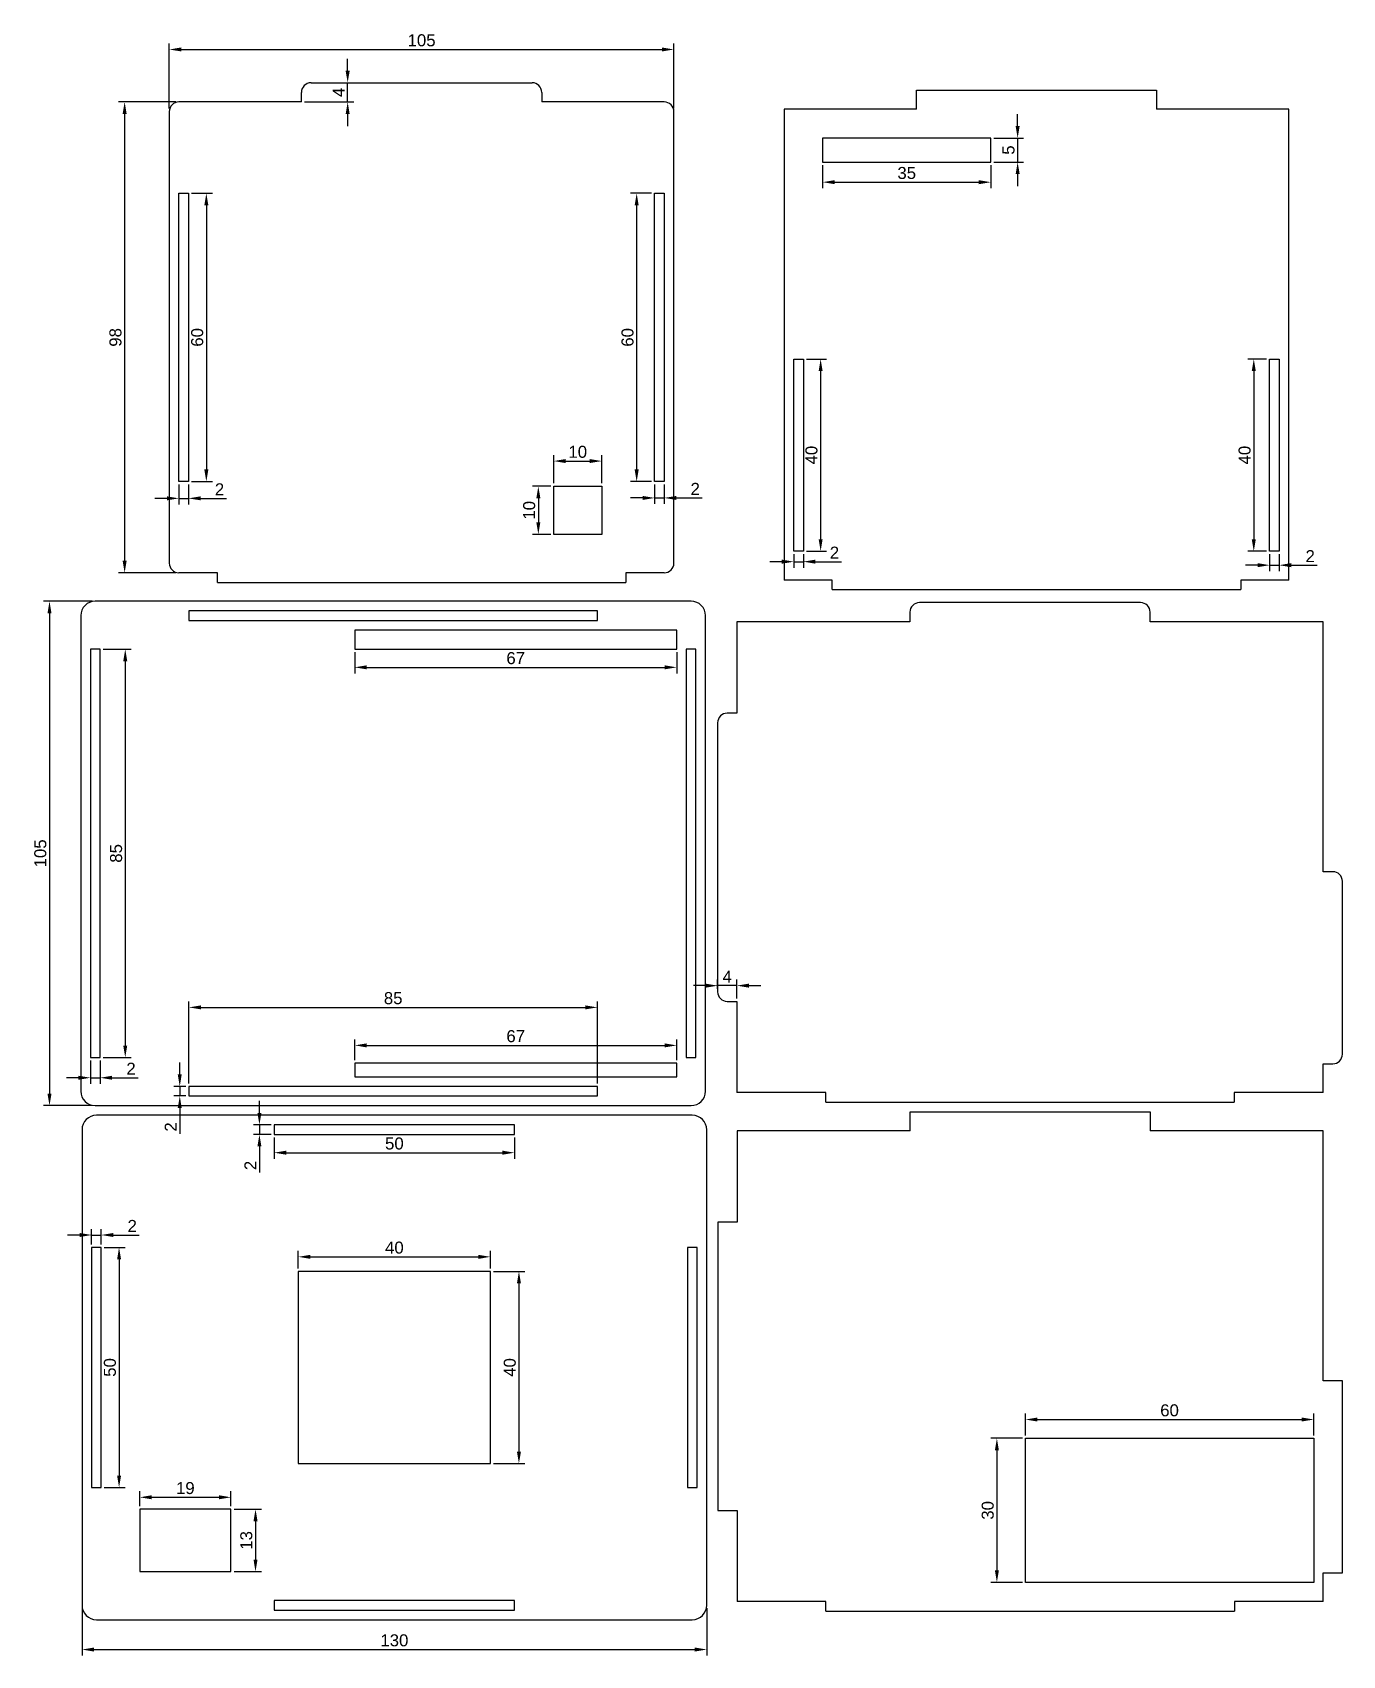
# Model space of a CAD drawing. Header units: millimetres. Extents: x -196 to 76, y 299 to 637.
import ezdxf

# ---------------------------------------------------------------- set-up
doc = ezdxf.new("R2010")
doc.units = ezdxf.units.MM
doc.styles.get("Standard").update_dxf_attribs({"font": 'arial.ttf'})
doc.dimstyles.new('ISO-25', dxfattribs={"dimtxt": 2.5, "dimasz": 2.5, "dimexe": 1.25, "dimexo": 0.625, "dimtad": 1, "dimtxsty": 'Standard', "dimcen": 2.5, "dimadec": 0, "dimazin": 0, "dimtfac": 1, "dimtmove": 0, "dimatfit": 3, "dimfxl": 0, "dimarcsym": 0})

# ---------------------------------------------------------------- blocks, each defined once
blk = doc.blocks.new('底')
at = {"color": 7, "linetype": 'Continuous', "lineweight": 25}
for p, q in [((-3, 130), (-102, 130)), ((-105, 127), (-105, 3)), ((-10, 128), (-95, 128)), ((-95, 128), (-95, 126)), ((-95, 126), (-10, 126)), ((-10, 126), (-10, 128)), ((0, 3), (0, 127)), ((-101, 107.5), (-103, 107.5)), ((-103, 107.5), (-103, 22.5)), ((-101, 22.5), (-101, 107.5)), ((-2, 107.5), (-4, 107.5)), ((-4, 107.5), (-4, 22.5)), ((-2, 22.5), (-2, 107.5)), ((-96.2, 73), (-99, 73)), ((-99, 73), (-99, 6)), ((-96.2, 6), (-96.2, 73)), ((-6, 73), (-10, 73)), ((-10, 73), (-10, 6)), ((-6, 6), (-6, 73)), ((-103, 22.5), (-101, 22.5)), ((-4, 22.5), (-2, 22.5)), ((-99, 6), (-96.2, 6)), ((-10, 4), (-95, 4)), ((-95, 4), (-95, 2)), ((-10, 6), (-6, 6)), ((-10, 2), (-10, 4)), ((-102, 0), (-3, 0)), ((-95, 2), (-10, 2))]:
    blk.add_line(p, q, dxfattribs=at)
for centre, start, end in [((-102, 127), 90, 180), ((-3, 127), 0, 90), ((-102, 3), 180, 270), ((-3, 3), 270, 0)]:
    blk.add_arc(centre, 3, start, end, dxfattribs=at)
blk = doc.blocks.new('背')
at = {"color": 7, "linetype": 'Continuous', "lineweight": 25}
for p, q in [((27.5, 100), (27.5, 102)), ((29.5, 104), (75.5, 104)), ((77.5, 102), (77.5, 100)), ((0, 98), (0, 4)), ((27.5, 100), (2, 100)), ((103, 100), (77.5, 100)), ((105, 4), (105, 98)), ((2, 21), (2, 81)), ((2, 81), (4, 81)), ((4, 81), (4, 21)), ((101, 21), (101, 81)), ((101, 81), (103, 81)), ((103, 81), (103, 21)), ((4, 21), (2, 21)), ((103, 21), (101, 21)), ((80, 10), (80, 20)), ((80, 20), (90, 20)), ((90, 20), (90, 10)), ((90, 10), (80, 10)), ((10, 2), (2, 2)), ((10, 0), (10, 2)), ((10, 0), (95, 0)), ((103, 2), (95, 2)), ((95, 2), (95, 0))]:
    blk.add_line(p, q, dxfattribs=at)
for centre, start, end in [((29.5, 102), 90, 180), ((75.5, 102), 0, 90), ((2, 98), 90, 180), ((103, 98), 0, 90), ((2, 4), 180, 270), ((103, 4), 270, 0)]:
    blk.add_arc(centre, 2, start, end, dxfattribs=at)
blk = doc.blocks.new('顶')
at = {"color": 7, "linetype": 'Continuous', "lineweight": 25}
for p, q in [((-3, 105), (-127, 105)), ((-130, 102), (-130, 3)), ((-40, 103), (-90, 103)), ((-90, 103), (-90, 101)), ((-40, 101), (-40, 103)), ((0, 3), (0, 102)), ((-90, 101), (-40, 101)), ((-126, 77.5), (-128, 77.5)), ((-128, 77.5), (-128, 27.5)), ((-126, 27.5), (-126, 77.5)), ((-2, 77.5), (-4, 77.5)), ((-4, 77.5), (-4, 27.5)), ((-2, 27.5), (-2, 77.5)), ((-45, 72.5), (-85, 72.5)), ((-85, 72.5), (-85, 32.5)), ((-45, 32.5), (-45, 72.5)), ((-85, 32.5), (-45, 32.5)), ((-128, 27.5), (-126, 27.5)), ((-4, 27.5), (-2, 27.5)), ((-99, 23), (-118, 23)), ((-118, 23), (-118, 10)), ((-99, 10), (-99, 23)), ((-118, 10), (-99, 10)), ((-40, 4), (-90, 4)), ((-90, 4), (-90, 2)), ((-40, 2), (-40, 4)), ((-127, 0), (-3, 0)), ((-90, 2), (-40, 2))]:
    blk.add_line(p, q, dxfattribs=at)
for centre, start, end in [((-127, 102), 90, 180), ((-3, 102), 0, 90), ((-127, 3), 180, 270), ((-3, 3), 270, 0)]:
    blk.add_arc(centre, 3, start, end, dxfattribs=at)
blk = doc.blocks.new('右侧')
at = {"color": 7, "linetype": 'Continuous', "lineweight": 25}
for p, q in [((-25, 50), (-25, 54)), ((-25, 54), (25, 54)), ((25, 54), (25, 50)), ((-61, 50), (-61, 31)), ((-25, 50), (-61, 50)), ((61, 50), (25, 50)), ((61, -2), (61, 50)), ((-65, 31), (-65, -29)), ((-61, 31), (-65, 31)), ((65, -2), (61, -2)), ((65, -42), (65, -2)), ((-1, -14), (59, -14)), ((-1, -44), (-1, -14)), ((59, -14), (59, -44)), ((-65, -29), (-61, -29)), ((-61, -29), (-61, -48)), ((61, -42), (65, -42)), ((61, -48), (61, -42)), ((59, -44), (-1, -44)), ((-42.5, -48), (-61, -48)), ((-42.5, -50), (-42.5, -48)), ((-42.5, -50), (42.5, -50)), ((61, -48), (42.5, -48)), ((42.5, -48), (42.5, -50))]:
    blk.add_line(p, q, dxfattribs=at)
blk = doc.blocks.new('正')
at = {"color": 7, "linetype": 'Continuous', "lineweight": 25}
for p, q in [((27.5, 100), (27.5, 104)), ((27.5, 104), (77.5, 104)), ((77.5, 104), (77.5, 100)), ((27.5, 100), (0, 100)), ((0, 100), (0, 2)), ((105, 100), (77.5, 100)), ((105, 2), (105, 100)), ((43, 94), (8, 94)), ((8, 94), (8, 89)), ((43, 89), (43, 94)), ((8, 89), (43, 89)), ((2, 8), (2, 48)), ((2, 48), (4, 48)), ((4, 48), (4, 8)), ((101, 8), (101, 48)), ((101, 48), (103, 48)), ((103, 48), (103, 8)), ((4, 8), (2, 8)), ((103, 8), (101, 8)), ((10, 2), (0, 2)), ((10, 0), (10, 2)), ((10, 0), (95, 0)), ((105, 2), (95, 2)), ((95, 2), (95, 0))]:
    blk.add_line(p, q, dxfattribs=at)
blk = doc.blocks.new('左侧')
at = {"color": 7, "linetype": 'Continuous', "lineweight": 25}
for p, q in [((-25, 52), (-25, 50)), ((23, 54), (-23, 54)), ((25, 50), (25, 52)), ((-61, 50), (-61, 31)), ((-25, 50), (-61, 50)), ((61, 50), (25, 50)), ((61, -2), (61, 50)), ((-61, 31), (-63, 31)), ((-65, 29), (-65, -27)), ((63, -2), (61, -2)), ((65, -40), (65, -4)), ((-63, -29), (-61, -29)), ((-61, -29), (-61, -48)), ((61, -42), (63, -42)), ((61, -48), (61, -42)), ((-42.5, -48), (-61, -48)), ((-42.5, -50), (-42.5, -48)), ((-42.5, -50), (42.5, -50)), ((61, -48), (42.5, -48)), ((42.5, -48), (42.5, -50))]:
    blk.add_line(p, q, dxfattribs=at)
for centre, start, end in [((-23, 52), 90, 180), ((23, 52), 0, 90), ((-63, 29), 90, 180), ((63, -4), 0, 90), ((-63, -27), 180, 270), ((63, -40), 270, 0)]:
    blk.add_arc(centre, 2, start, end, dxfattribs=at)
blk = doc.blocks.new('*D7')
at = {"color": 0, "lineweight": -2, "transparency": 16777216}
for p, q in [((-167.84, 620.83), (-167.84, 634.39)), ((-165.34, 633.14), (-65.34, 633.14)), ((-62.84, 620.83), (-62.84, 634.39))]:
    blk.add_line(p, q, dxfattribs=at)
at = {"color": 0, "transparency": 16777216}
for points in [[(-165.34, 633.56), (-165.34, 632.73), (-167.84, 633.14)], [(-65.34, 633.56), (-65.34, 632.73), (-62.84, 633.14)]]:
    blk.add_solid(points, dxfattribs=at)
at = {"layer": 'Defpoints', "color": 0, "transparency": 16777216}
for p in [(-62.84, 633.14), (-167.84, 620.21), (-62.84, 620.21)]:
    blk.add_point(p, dxfattribs=at)
at = {"color": 0, "transparency": 16777216, "insert": (-115.34, 635.04), "char_height": 2.5, "attachment_point": 5}
blk.add_mtext('105', dxfattribs=at)
blk = doc.blocks.new('*D8')
at = {"color": 0, "lineweight": -2, "transparency": 16777216}
for p, q in [((-166.46, 622.21), (-178.38, 622.21)), ((-177.13, 619.71), (-177.13, 526.71)), ((-166.46, 524.21), (-178.38, 524.21))]:
    blk.add_line(p, q, dxfattribs=at)
at = {"color": 0, "transparency": 16777216}
for points in [[(-177.55, 619.71), (-176.71, 619.71), (-177.13, 622.21)], [(-177.55, 526.71), (-176.71, 526.71), (-177.13, 524.21)]]:
    blk.add_solid(points, dxfattribs=at)
at = {"layer": 'Defpoints', "color": 0, "transparency": 16777216}
for p in [(-165.84, 622.21), (-177.13, 524.21), (-165.84, 524.21)]:
    blk.add_point(p, dxfattribs=at)
at = {"color": 0, "transparency": 16777216, "insert": (-179.03, 573.21), "char_height": 2.5, "attachment_point": 5, "rotation": 90}
blk.add_mtext('98', dxfattribs=at)
blk = doc.blocks.new('*D9')
at = {"color": 0, "lineweight": -2, "transparency": 16777216}
for p, q in [((-183.88, 518.29), (-194.02, 518.29)), ((-192.77, 515.79), (-192.77, 415.79)), ((-183.88, 413.29), (-194.02, 413.29))]:
    blk.add_line(p, q, dxfattribs=at)
at = {"color": 0, "transparency": 16777216}
for points in [[(-193.18, 515.79), (-192.35, 515.79), (-192.77, 518.29)], [(-193.18, 415.79), (-192.35, 415.79), (-192.77, 413.29)]]:
    blk.add_solid(points, dxfattribs=at)
at = {"layer": 'Defpoints', "color": 0, "transparency": 16777216}
for p in [(-183.25, 518.29), (-192.77, 413.29), (-183.25, 413.29)]:
    blk.add_point(p, dxfattribs=at)
at = {"color": 0, "transparency": 16777216, "insert": (-194.67, 465.79), "char_height": 2.5, "attachment_point": 5, "rotation": 90}
blk.add_mtext('105', dxfattribs=at)
blk = doc.blocks.new('*D10')
at = {"color": 0, "lineweight": -2, "transparency": 16777216}
for p, q in [((-186, 308.65), (-186, 298.81)), ((-56, 308.65), (-56, 298.81)), ((-183.5, 300.06), (-58.5, 300.06))]:
    blk.add_line(p, q, dxfattribs=at)
at = {"color": 0, "transparency": 16777216}
for points in [[(-183.5, 300.48), (-183.5, 299.64), (-186, 300.06)], [(-58.5, 300.48), (-58.5, 299.64), (-56, 300.06)]]:
    blk.add_solid(points, dxfattribs=at)
at = {"layer": 'Defpoints', "color": 0, "transparency": 16777216}
for p in [(-186, 309.28), (-56, 309.28), (-56, 300.06)]:
    blk.add_point(p, dxfattribs=at)
at = {"color": 0, "transparency": 16777216, "insert": (-121, 301.96), "char_height": 2.5, "attachment_point": 5}
blk.add_mtext('130', dxfattribs=at)
blk = doc.blocks.new('*D11')
at = {"color": 0, "lineweight": -2, "transparency": 16777216}
for p, q in [((-87.84, 542.83), (-87.84, 548.71)), ((-85.34, 547.46), (-80.34, 547.46)), ((-77.84, 542.83), (-77.84, 548.71))]:
    blk.add_line(p, q, dxfattribs=at)
at = {"color": 0, "transparency": 16777216}
for points in [[(-85.34, 547.88), (-85.34, 547.05), (-87.84, 547.46)], [(-80.34, 547.88), (-80.34, 547.05), (-77.84, 547.46)]]:
    blk.add_solid(points, dxfattribs=at)
at = {"layer": 'Defpoints', "color": 0, "transparency": 16777216}
for p in [(-77.84, 547.46), (-87.84, 542.21), (-77.84, 542.21)]:
    blk.add_point(p, dxfattribs=at)
at = {"color": 0, "transparency": 16777216, "insert": (-82.84, 549.37), "char_height": 2.5, "attachment_point": 5}
blk.add_mtext('10', dxfattribs=at)
blk = doc.blocks.new('*D12')
at = {"color": 0, "lineweight": -2, "transparency": 16777216}
for p, q in [((-88.46, 542.21), (-92.29, 542.21)), ((-91.04, 539.71), (-91.04, 534.71)), ((-88.46, 532.21), (-92.29, 532.21))]:
    blk.add_line(p, q, dxfattribs=at)
at = {"color": 0, "transparency": 16777216}
for points in [[(-91.46, 539.71), (-90.62, 539.71), (-91.04, 542.21)], [(-91.46, 534.71), (-90.62, 534.71), (-91.04, 532.21)]]:
    blk.add_solid(points, dxfattribs=at)
at = {"layer": 'Defpoints', "color": 0, "transparency": 16777216}
for p in [(-87.84, 542.21), (-91.04, 532.21), (-87.84, 532.21)]:
    blk.add_point(p, dxfattribs=at)
at = {"color": 0, "transparency": 16777216, "insert": (-92.94, 537.21), "char_height": 2.5, "attachment_point": 5, "rotation": 90}
blk.add_mtext('10', dxfattribs=at)
blk = doc.blocks.new('*D13')
at = {"color": 0, "lineweight": -2, "transparency": 16777216}
for p, q in [((-163.21, 603.21), (-158.88, 603.21)), ((-160.13, 600.71), (-160.13, 545.71)), ((-163.21, 543.21), (-158.88, 543.21))]:
    blk.add_line(p, q, dxfattribs=at)
at = {"color": 0, "transparency": 16777216}
for points in [[(-160.55, 600.71), (-159.71, 600.71), (-160.13, 603.21)], [(-160.55, 545.71), (-159.71, 545.71), (-160.13, 543.21)]]:
    blk.add_solid(points, dxfattribs=at)
at = {"layer": 'Defpoints', "color": 0, "transparency": 16777216}
for p in [(-163.84, 603.21), (-163.84, 543.21), (-160.13, 543.21)]:
    blk.add_point(p, dxfattribs=at)
at = {"color": 0, "transparency": 16777216, "insert": (-162.03, 573.21), "char_height": 2.5, "attachment_point": 5, "rotation": 90}
blk.add_mtext('60', dxfattribs=at)
blk = doc.blocks.new('*D14')
at = {"color": 0, "lineweight": -2, "transparency": 16777216}
for p, q in [((-165.84, 542.58), (-165.84, 538.45)), ((-163.84, 542.58), (-163.84, 538.45)), ((-168.34, 539.7), (-170.84, 539.7)), ((-165.84, 539.7), (-163.84, 539.7)), ((-161.34, 539.7), (-155.93, 539.7))]:
    blk.add_line(p, q, dxfattribs=at)
at = {"color": 0, "transparency": 16777216}
for points in [[(-168.34, 540.12), (-168.34, 539.29), (-165.84, 539.7)], [(-161.34, 540.12), (-161.34, 539.29), (-163.84, 539.7)]]:
    blk.add_solid(points, dxfattribs=at)
at = {"layer": 'Defpoints', "color": 0, "transparency": 16777216}
for p in [(-165.84, 543.21), (-163.84, 543.21), (-163.84, 539.7)]:
    blk.add_point(p, dxfattribs=at)
at = {"color": 0, "transparency": 16777216, "insert": (-157.39, 541.58), "char_height": 2.5, "attachment_point": 5}
blk.add_mtext('2', dxfattribs=at)
blk = doc.blocks.new('*D15')
at = {"color": 0, "lineweight": -2, "transparency": 16777216}
for p, q in [((-67.46, 603.21), (-71.83, 603.21)), ((-70.58, 600.71), (-70.58, 545.71)), ((-67.46, 543.21), (-71.83, 543.21))]:
    blk.add_line(p, q, dxfattribs=at)
at = {"color": 0, "transparency": 16777216}
for points in [[(-71, 600.71), (-70.16, 600.71), (-70.58, 603.21)], [(-71, 545.71), (-70.16, 545.71), (-70.58, 543.21)]]:
    blk.add_solid(points, dxfattribs=at)
at = {"layer": 'Defpoints', "color": 0, "transparency": 16777216}
for p in [(-66.84, 603.21), (-70.58, 543.21), (-66.84, 543.21)]:
    blk.add_point(p, dxfattribs=at)
at = {"color": 0, "transparency": 16777216, "insert": (-72.48, 573.21), "char_height": 2.5, "attachment_point": 5, "rotation": 90}
blk.add_mtext('60', dxfattribs=at)
blk = doc.blocks.new('*D17')
at = {"color": 0, "lineweight": -2, "transparency": 16777216}
for p, q in [((-66.84, 542.58), (-66.84, 538.54)), ((-64.84, 542.58), (-64.84, 538.54)), ((-69.34, 539.79), (-71.84, 539.79)), ((-66.84, 539.79), (-64.84, 539.79)), ((-62.34, 539.79), (-56.93, 539.79))]:
    blk.add_line(p, q, dxfattribs=at)
at = {"color": 0, "transparency": 16777216}
for points in [[(-69.34, 540.2), (-69.34, 539.37), (-66.84, 539.79)], [(-62.34, 540.2), (-62.34, 539.37), (-64.84, 539.79)]]:
    blk.add_solid(points, dxfattribs=at)
at = {"layer": 'Defpoints', "color": 0, "transparency": 16777216}
for p in [(-66.84, 543.21), (-64.84, 543.21), (-64.84, 539.79)]:
    blk.add_point(p, dxfattribs=at)
at = {"color": 0, "transparency": 16777216, "insert": (-58.39, 541.67), "char_height": 2.5, "attachment_point": 5}
blk.add_mtext('2', dxfattribs=at)
blk = doc.blocks.new('*D19')
at = {"color": 0, "lineweight": -2, "transparency": 16777216}
for p, q in [((-37.88, 528.07), (-37.88, 525.27)), ((-35.88, 528.07), (-35.88, 525.27)), ((-40.38, 526.52), (-42.88, 526.52)), ((-37.88, 526.52), (-35.88, 526.52)), ((-33.38, 526.52), (-27.97, 526.52))]:
    blk.add_line(p, q, dxfattribs=at)
at = {"color": 0, "transparency": 16777216}
for points in [[(-40.38, 526.94), (-40.38, 526.1), (-37.88, 526.52)], [(-33.38, 526.94), (-33.38, 526.1), (-35.88, 526.52)]]:
    blk.add_solid(points, dxfattribs=at)
at = {"layer": 'Defpoints', "color": 0, "transparency": 16777216}
for p in [(-37.88, 528.7), (-35.88, 528.7), (-35.88, 526.52)]:
    blk.add_point(p, dxfattribs=at)
at = {"color": 0, "transparency": 16777216, "insert": (-29.42, 528.4), "char_height": 2.5, "attachment_point": 5}
blk.add_mtext('2', dxfattribs=at)
blk = doc.blocks.new('*D20')
at = {"color": 0, "lineweight": -2, "transparency": 16777216}
for p, q in [((60.5, 568.7), (56.59, 568.7)), ((57.84, 566.2), (57.84, 531.2)), ((60.5, 528.7), (56.59, 528.7))]:
    blk.add_line(p, q, dxfattribs=at)
at = {"color": 0, "transparency": 16777216}
for points in [[(57.42, 566.2), (58.26, 566.2), (57.84, 568.7)], [(57.42, 531.2), (58.26, 531.2), (57.84, 528.7)]]:
    blk.add_solid(points, dxfattribs=at)
at = {"layer": 'Defpoints', "color": 0, "transparency": 16777216}
for p in [(61.12, 568.7), (57.84, 528.7), (61.12, 528.7)]:
    blk.add_point(p, dxfattribs=at)
at = {"color": 0, "transparency": 16777216, "insert": (55.94, 548.7), "char_height": 2.5, "attachment_point": 5, "rotation": 90}
blk.add_mtext('40', dxfattribs=at)
blk = doc.blocks.new('*D21')
at = {"color": 0, "lineweight": -2, "transparency": 16777216}
for p, q in [((-35.25, 568.7), (-31.05, 568.7)), ((-32.3, 566.2), (-32.3, 531.2)), ((-35.25, 528.7), (-31.05, 528.7))]:
    blk.add_line(p, q, dxfattribs=at)
at = {"color": 0, "transparency": 16777216}
for points in [[(-32.71, 566.2), (-31.88, 566.2), (-32.3, 568.7)], [(-32.71, 531.2), (-31.88, 531.2), (-32.3, 528.7)]]:
    blk.add_solid(points, dxfattribs=at)
at = {"layer": 'Defpoints', "color": 0, "transparency": 16777216}
for p in [(-35.88, 568.7), (-35.88, 528.7), (-32.3, 528.7)]:
    blk.add_point(p, dxfattribs=at)
at = {"color": 0, "transparency": 16777216, "insert": (-34.2, 548.7), "char_height": 2.5, "attachment_point": 5, "rotation": 90}
blk.add_mtext('40', dxfattribs=at)
blk = doc.blocks.new('*D22')
at = {"color": 0, "lineweight": -2, "transparency": 16777216}
for p, q in [((61.12, 528.07), (61.12, 524.54)), ((63.12, 528.07), (63.12, 524.54)), ((58.62, 525.79), (56.12, 525.79)), ((61.12, 525.79), (63.12, 525.79)), ((65.62, 525.79), (71.03, 525.79))]:
    blk.add_line(p, q, dxfattribs=at)
at = {"color": 0, "transparency": 16777216}
for points in [[(58.62, 526.21), (58.62, 525.37), (61.12, 525.79)], [(65.62, 526.21), (65.62, 525.37), (63.12, 525.79)]]:
    blk.add_solid(points, dxfattribs=at)
at = {"layer": 'Defpoints', "color": 0, "transparency": 16777216}
for p in [(61.12, 528.7), (63.12, 528.7), (63.12, 525.79)]:
    blk.add_point(p, dxfattribs=at)
at = {"color": 0, "transparency": 16777216, "insert": (69.58, 527.67), "char_height": 2.5, "attachment_point": 5}
blk.add_mtext('2', dxfattribs=at)
blk = doc.blocks.new('*D23')
at = {"color": 0, "lineweight": -2, "transparency": 16777216}
for p, q in [((-129.25, 507.67), (-129.25, 503.27)), ((-62.25, 507.67), (-62.25, 503.27)), ((-126.75, 504.52), (-64.75, 504.52))]:
    blk.add_line(p, q, dxfattribs=at)
at = {"color": 0, "transparency": 16777216}
for points in [[(-126.75, 504.94), (-126.75, 504.11), (-129.25, 504.52)], [(-64.75, 504.94), (-64.75, 504.11), (-62.25, 504.52)]]:
    blk.add_solid(points, dxfattribs=at)
at = {"layer": 'Defpoints', "color": 0, "transparency": 16777216}
for p in [(-129.25, 508.29), (-62.25, 508.29), (-62.25, 504.52)]:
    blk.add_point(p, dxfattribs=at)
at = {"color": 0, "transparency": 16777216, "insert": (-95.75, 506.43), "char_height": 2.5, "attachment_point": 5}
blk.add_mtext('67', dxfattribs=at)
blk = doc.blocks.new('*D24')
at = {"color": 0, "lineweight": -2, "transparency": 16777216}
for p, q in [((-129.25, 422.72), (-129.25, 427.08)), ((-126.75, 425.83), (-64.75, 425.83)), ((-62.25, 422.72), (-62.25, 427.08))]:
    blk.add_line(p, q, dxfattribs=at)
at = {"color": 0, "transparency": 16777216}
for points in [[(-126.75, 426.24), (-126.75, 425.41), (-129.25, 425.83)], [(-64.75, 426.24), (-64.75, 425.41), (-62.25, 425.83)]]:
    blk.add_solid(points, dxfattribs=at)
at = {"layer": 'Defpoints', "color": 0, "transparency": 16777216}
for p in [(-62.25, 425.83), (-129.25, 422.09), (-62.25, 422.09)]:
    blk.add_point(p, dxfattribs=at)
at = {"color": 0, "transparency": 16777216, "insert": (-95.75, 427.73), "char_height": 2.5, "attachment_point": 5}
blk.add_mtext('67', dxfattribs=at)
blk = doc.blocks.new('*D25')
at = {"color": 0, "lineweight": -2, "transparency": 16777216}
for p, q in [((-181.63, 508.29), (-175.75, 508.29)), ((-177, 505.79), (-177, 425.79)), ((-181.63, 423.29), (-175.75, 423.29))]:
    blk.add_line(p, q, dxfattribs=at)
at = {"color": 0, "transparency": 16777216}
for points in [[(-177.42, 505.79), (-176.59, 505.79), (-177, 508.29)], [(-177.42, 425.79), (-176.59, 425.79), (-177, 423.29)]]:
    blk.add_solid(points, dxfattribs=at)
at = {"layer": 'Defpoints', "color": 0, "transparency": 16777216}
for p in [(-182.25, 508.29), (-182.25, 423.29), (-177, 423.29)]:
    blk.add_point(p, dxfattribs=at)
at = {"color": 0, "transparency": 16777216, "insert": (-178.9, 465.79), "char_height": 2.5, "attachment_point": 5, "rotation": 90}
blk.add_mtext('85', dxfattribs=at)
blk = doc.blocks.new('*D26')
at = {"color": 0, "lineweight": -2, "transparency": 16777216}
for p, q in [((-163.75, 417.92), (-163.75, 434.99)), ((-161.25, 433.74), (-81.25, 433.74)), ((-78.75, 417.92), (-78.75, 434.99))]:
    blk.add_line(p, q, dxfattribs=at)
at = {"color": 0, "transparency": 16777216}
for points in [[(-161.25, 434.15), (-161.25, 433.32), (-163.75, 433.74)], [(-81.25, 434.15), (-81.25, 433.32), (-78.75, 433.74)]]:
    blk.add_solid(points, dxfattribs=at)
at = {"layer": 'Defpoints', "color": 0, "transparency": 16777216}
for p in [(-78.75, 433.74), (-163.75, 417.29), (-78.75, 417.29)]:
    blk.add_point(p, dxfattribs=at)
at = {"color": 0, "transparency": 16777216, "insert": (-121.25, 435.64), "char_height": 2.5, "attachment_point": 5}
blk.add_mtext('85', dxfattribs=at)
blk = doc.blocks.new('*D27')
at = {"color": 0, "lineweight": -2, "transparency": 16777216}
for p, q in [((-165.66, 419.79), (-165.66, 422.29)), ((-164.38, 417.29), (-166.91, 417.29)), ((-165.66, 417.29), (-165.66, 415.29)), ((-164.38, 415.29), (-166.91, 415.29)), ((-165.66, 412.79), (-165.66, 407.38))]:
    blk.add_line(p, q, dxfattribs=at)
at = {"color": 0, "transparency": 16777216}
for points in [[(-166.08, 419.79), (-165.25, 419.79), (-165.66, 417.29)], [(-166.08, 412.79), (-165.25, 412.79), (-165.66, 415.29)]]:
    blk.add_solid(points, dxfattribs=at)
at = {"layer": 'Defpoints', "color": 0, "transparency": 16777216}
for p in [(-163.75, 417.29), (-165.66, 415.29), (-163.75, 415.29)]:
    blk.add_point(p, dxfattribs=at)
at = {"color": 0, "transparency": 16777216, "insert": (-167.54, 408.84), "char_height": 2.5, "attachment_point": 5, "rotation": 90}
blk.add_mtext('2', dxfattribs=at)
blk = doc.blocks.new('*D28')
at = {"color": 0, "lineweight": -2, "transparency": 16777216}
for p, q in [((-130.72, 628.71), (-130.72, 631.21)), ((-137.71, 626.21), (-129.47, 626.21)), ((-130.72, 622.21), (-130.72, 626.21)), ((-139.71, 622.21), (-129.47, 622.21)), ((-130.72, 619.71), (-130.72, 617.21))]:
    blk.add_line(p, q, dxfattribs=at)
at = {"color": 0, "transparency": 16777216}
for points in [[(-131.14, 628.71), (-130.3, 628.71), (-130.72, 626.21)], [(-131.14, 619.71), (-130.3, 619.71), (-130.72, 622.21)]]:
    blk.add_solid(points, dxfattribs=at)
at = {"layer": 'Defpoints', "color": 0, "transparency": 16777216}
for p in [(-138.34, 626.21), (-130.72, 626.21), (-140.34, 622.21)]:
    blk.add_point(p, dxfattribs=at)
at = {"color": 0, "transparency": 16777216, "insert": (-132.59, 624.21), "char_height": 2.5, "attachment_point": 5, "rotation": 90}
blk.add_mtext('4', dxfattribs=at)
blk = doc.blocks.new('*D29')
at = {"color": 0, "lineweight": -2, "transparency": 16777216}
for p, q in [((-141, 379.4), (-141, 383.06)), ((-138.5, 381.81), (-103.5, 381.81)), ((-101, 379.4), (-101, 383.06))]:
    blk.add_line(p, q, dxfattribs=at)
at = {"color": 0, "transparency": 16777216}
for points in [[(-138.5, 382.22), (-138.5, 381.39), (-141, 381.81)], [(-103.5, 382.22), (-103.5, 381.39), (-101, 381.81)]]:
    blk.add_solid(points, dxfattribs=at)
at = {"layer": 'Defpoints', "color": 0, "transparency": 16777216}
for p in [(-101, 381.81), (-141, 378.78), (-101, 378.78)]:
    blk.add_point(p, dxfattribs=at)
at = {"color": 0, "transparency": 16777216, "insert": (-121, 383.71), "char_height": 2.5, "attachment_point": 5}
blk.add_mtext('40', dxfattribs=at)
blk = doc.blocks.new('*D30')
at = {"color": 0, "lineweight": -2, "transparency": 16777216}
for p, q in [((-100.37, 378.78), (-93.83, 378.78)), ((-95.08, 376.28), (-95.08, 341.28)), ((-100.37, 338.78), (-93.83, 338.78))]:
    blk.add_line(p, q, dxfattribs=at)
at = {"color": 0, "transparency": 16777216}
for points in [[(-95.5, 376.28), (-94.66, 376.28), (-95.08, 378.78)], [(-95.5, 341.28), (-94.66, 341.28), (-95.08, 338.78)]]:
    blk.add_solid(points, dxfattribs=at)
at = {"layer": 'Defpoints', "color": 0, "transparency": 16777216}
for p in [(-101, 378.78), (-101, 338.78), (-95.08, 338.78)]:
    blk.add_point(p, dxfattribs=at)
at = {"color": 0, "transparency": 16777216, "insert": (-96.98, 358.78), "char_height": 2.5, "attachment_point": 5, "rotation": 90}
blk.add_mtext('40', dxfattribs=at)
blk = doc.blocks.new('*D31')
at = {"color": 0, "lineweight": -2, "transparency": 16777216}
for p, q in [((-146, 406.65), (-146, 402.24)), ((-96, 406.65), (-96, 402.24)), ((-143.5, 403.49), (-98.5, 403.49))]:
    blk.add_line(p, q, dxfattribs=at)
at = {"color": 0, "transparency": 16777216}
for points in [[(-143.5, 403.91), (-143.5, 403.07), (-146, 403.49)], [(-98.5, 403.91), (-98.5, 403.07), (-96, 403.49)]]:
    blk.add_solid(points, dxfattribs=at)
at = {"layer": 'Defpoints', "color": 0, "transparency": 16777216}
for p in [(-146, 407.28), (-96, 407.28), (-96, 403.49)]:
    blk.add_point(p, dxfattribs=at)
at = {"color": 0, "transparency": 16777216, "insert": (-121, 405.39), "char_height": 2.5, "attachment_point": 5}
blk.add_mtext('50', dxfattribs=at)
blk = doc.blocks.new('*D32')
at = {"color": 0, "lineweight": -2, "transparency": 16777216}
for p, q in [((-181.37, 383.78), (-177.04, 383.78)), ((-178.29, 381.28), (-178.29, 336.28)), ((-181.37, 333.78), (-177.04, 333.78))]:
    blk.add_line(p, q, dxfattribs=at)
at = {"color": 0, "transparency": 16777216}
for points in [[(-178.7, 381.28), (-177.87, 381.28), (-178.29, 383.78)], [(-178.7, 336.28), (-177.87, 336.28), (-178.29, 333.78)]]:
    blk.add_solid(points, dxfattribs=at)
at = {"layer": 'Defpoints', "color": 0, "transparency": 16777216}
for p in [(-182, 383.78), (-182, 333.78), (-178.29, 333.78)]:
    blk.add_point(p, dxfattribs=at)
at = {"color": 0, "transparency": 16777216, "insert": (-180.19, 358.78), "char_height": 2.5, "attachment_point": 5, "rotation": 90}
blk.add_mtext('50', dxfattribs=at)
blk = doc.blocks.new('*D33')
at = {"color": 0, "lineweight": -2, "transparency": 16777216}
for p, q in [((-174, 329.9), (-174, 333)), ((-171.5, 331.75), (-157.5, 331.75)), ((-155, 329.9), (-155, 333))]:
    blk.add_line(p, q, dxfattribs=at)
at = {"color": 0, "transparency": 16777216}
for points in [[(-171.5, 332.17), (-171.5, 331.34), (-174, 331.75)], [(-157.5, 332.17), (-157.5, 331.34), (-155, 331.75)]]:
    blk.add_solid(points, dxfattribs=at)
at = {"layer": 'Defpoints', "color": 0, "transparency": 16777216}
for p in [(-155, 331.75), (-174, 329.28), (-155, 329.28)]:
    blk.add_point(p, dxfattribs=at)
at = {"color": 0, "transparency": 16777216, "insert": (-164.5, 333.66), "char_height": 2.5, "attachment_point": 5}
blk.add_mtext('19', dxfattribs=at)
blk = doc.blocks.new('*D34')
at = {"color": 0, "lineweight": -2, "transparency": 16777216}
for p, q in [((-154.37, 329.28), (-148.65, 329.28)), ((-149.9, 326.78), (-149.9, 318.78)), ((-154.37, 316.28), (-148.65, 316.28))]:
    blk.add_line(p, q, dxfattribs=at)
at = {"color": 0, "transparency": 16777216}
for points in [[(-150.31, 326.78), (-149.48, 326.78), (-149.9, 329.28)], [(-150.31, 318.78), (-149.48, 318.78), (-149.9, 316.28)]]:
    blk.add_solid(points, dxfattribs=at)
at = {"layer": 'Defpoints', "color": 0, "transparency": 16777216}
for p in [(-155, 329.28), (-155, 316.28), (-149.9, 316.28)]:
    blk.add_point(p, dxfattribs=at)
at = {"color": 0, "transparency": 16777216, "insert": (-151.8, 322.78), "char_height": 2.5, "attachment_point": 5, "rotation": 90}
blk.add_mtext('13', dxfattribs=at)
blk = doc.blocks.new('*D35')
at = {"color": 0, "lineweight": -2, "transparency": 16777216}
for p, q in [((-186.5, 386.35), (-189, 386.35)), ((-184, 384.4), (-184, 387.6)), ((-184, 386.35), (-182, 386.35)), ((-182, 384.4), (-182, 387.6)), ((-179.5, 386.35), (-174.09, 386.35))]:
    blk.add_line(p, q, dxfattribs=at)
at = {"color": 0, "transparency": 16777216}
for points in [[(-186.5, 386.77), (-186.5, 385.94), (-184, 386.35)], [(-179.5, 386.77), (-179.5, 385.94), (-182, 386.35)]]:
    blk.add_solid(points, dxfattribs=at)
at = {"layer": 'Defpoints', "color": 0, "transparency": 16777216}
for p in [(-182, 386.35), (-184, 383.78), (-182, 383.78)]:
    blk.add_point(p, dxfattribs=at)
at = {"color": 0, "transparency": 16777216, "insert": (-175.55, 388.24), "char_height": 2.5, "attachment_point": 5}
blk.add_mtext('2', dxfattribs=at)
blk = doc.blocks.new('*D36')
at = {"color": 0, "lineweight": -2, "transparency": 16777216}
for p, q in [((-149.08, 411.78), (-149.08, 414.28)), ((-146.62, 409.28), (-150.33, 409.28)), ((-149.08, 409.28), (-149.08, 407.28)), ((-146.62, 407.28), (-150.33, 407.28)), ((-149.08, 404.78), (-149.08, 399.37))]:
    blk.add_line(p, q, dxfattribs=at)
at = {"color": 0, "transparency": 16777216}
for points in [[(-149.5, 411.78), (-148.67, 411.78), (-149.08, 409.28)], [(-149.5, 404.78), (-148.67, 404.78), (-149.08, 407.28)]]:
    blk.add_solid(points, dxfattribs=at)
at = {"layer": 'Defpoints', "color": 0, "transparency": 16777216}
for p in [(-146, 409.28), (-149.08, 407.28), (-146, 407.28)]:
    blk.add_point(p, dxfattribs=at)
at = {"color": 0, "transparency": 16777216, "insert": (-150.96, 400.82), "char_height": 2.5, "attachment_point": 5, "rotation": 90}
blk.add_mtext('2', dxfattribs=at)
blk = doc.blocks.new('*D37')
at = {"color": 0, "lineweight": -2, "transparency": 16777216}
for p, q in [((-184.25, 422.67), (-184.25, 417.84)), ((-182.25, 422.67), (-182.25, 417.84)), ((-186.75, 419.09), (-189.25, 419.09)), ((-184.25, 419.09), (-182.25, 419.09)), ((-179.75, 419.09), (-174.35, 419.09))]:
    blk.add_line(p, q, dxfattribs=at)
at = {"color": 0, "transparency": 16777216}
for points in [[(-186.75, 419.5), (-186.75, 418.67), (-184.25, 419.09)], [(-179.75, 419.5), (-179.75, 418.67), (-182.25, 419.09)]]:
    blk.add_solid(points, dxfattribs=at)
at = {"layer": 'Defpoints', "color": 0, "transparency": 16777216}
for p in [(-184.25, 423.29), (-182.25, 423.29), (-182.25, 419.09)]:
    blk.add_point(p, dxfattribs=at)
at = {"color": 0, "transparency": 16777216, "insert": (-175.8, 420.97), "char_height": 2.5, "attachment_point": 5}
blk.add_mtext('2', dxfattribs=at)
blk = doc.blocks.new('*D38')
at = {"color": 0, "lineweight": -2, "transparency": 16777216}
for p, q in [((-31.88, 609.07), (-31.88, 604.27)), ((3.12, 609.07), (3.12, 604.27)), ((-29.38, 605.52), (0.62, 605.52))]:
    blk.add_line(p, q, dxfattribs=at)
at = {"color": 0, "transparency": 16777216}
for points in [[(-29.38, 605.93), (-29.38, 605.1), (-31.88, 605.52)], [(0.62, 605.93), (0.62, 605.1), (3.12, 605.52)]]:
    blk.add_solid(points, dxfattribs=at)
at = {"layer": 'Defpoints', "color": 0, "transparency": 16777216}
for p in [(-31.88, 609.7), (3.12, 609.7), (3.12, 605.52)]:
    blk.add_point(p, dxfattribs=at)
at = {"color": 0, "transparency": 16777216, "insert": (-14.38, 607.42), "char_height": 2.5, "attachment_point": 5}
blk.add_mtext('35', dxfattribs=at)
blk = doc.blocks.new('*D39')
at = {"color": 0, "lineweight": -2, "transparency": 16777216}
for p, q in [((8.7, 617.2), (8.7, 619.7)), ((3.75, 614.7), (9.95, 614.7)), ((8.7, 614.7), (8.7, 609.7)), ((3.75, 609.7), (9.95, 609.7)), ((8.7, 607.2), (8.7, 604.7))]:
    blk.add_line(p, q, dxfattribs=at)
at = {"color": 0, "transparency": 16777216}
for points in [[(8.28, 617.2), (9.12, 617.2), (8.7, 614.7)], [(8.28, 607.2), (9.12, 607.2), (8.7, 609.7)]]:
    blk.add_solid(points, dxfattribs=at)
at = {"layer": 'Defpoints', "color": 0, "transparency": 16777216}
for p in [(3.12, 614.7), (3.12, 609.7), (8.7, 609.7)]:
    blk.add_point(p, dxfattribs=at)
at = {"color": 0, "transparency": 16777216, "insert": (6.81, 612.2), "char_height": 2.5, "attachment_point": 5, "rotation": 90}
blk.add_mtext('5', dxfattribs=at)
blk = doc.blocks.new('*D40')
at = {"color": 0, "lineweight": -2, "transparency": 16777216}
for p, q in [((-53.73, 437.61), (-53.73, 439.51)), ((-49.73, 435.61), (-49.73, 439.51)), ((-56.23, 438.26), (-58.73, 438.26)), ((-49.73, 438.26), (-53.73, 438.26)), ((-47.23, 438.26), (-44.73, 438.26))]:
    blk.add_line(p, q, dxfattribs=at)
at = {"color": 0, "transparency": 16777216}
for points in [[(-56.23, 438.68), (-56.23, 437.84), (-53.73, 438.26)], [(-47.23, 438.68), (-47.23, 437.84), (-49.73, 438.26)]]:
    blk.add_solid(points, dxfattribs=at)
at = {"layer": 'Defpoints', "color": 0, "transparency": 16777216}
for p in [(-53.73, 438.26), (-53.73, 436.99), (-49.73, 434.99)]:
    blk.add_point(p, dxfattribs=at)
at = {"color": 0, "transparency": 16777216, "insert": (-51.73, 440.13), "char_height": 2.5, "attachment_point": 5}
blk.add_mtext('4', dxfattribs=at)
blk = doc.blocks.new('*D41')
at = {"color": 0, "lineweight": -2, "transparency": 16777216}
for p, q in [((10.31, 344.65), (10.31, 349.19)), ((70.31, 344.65), (70.31, 349.19)), ((12.81, 347.94), (67.81, 347.94))]:
    blk.add_line(p, q, dxfattribs=at)
at = {"color": 0, "transparency": 16777216}
for points in [[(12.81, 348.36), (12.81, 347.53), (10.31, 347.94)], [(67.81, 348.36), (67.81, 347.53), (70.31, 347.94)]]:
    blk.add_solid(points, dxfattribs=at)
at = {"layer": 'Defpoints', "color": 0, "transparency": 16777216}
for p in [(70.31, 347.94), (10.31, 344.03), (70.31, 344.03)]:
    blk.add_point(p, dxfattribs=at)
at = {"color": 0, "transparency": 16777216, "insert": (40.31, 349.84), "char_height": 2.5, "attachment_point": 5}
blk.add_mtext('60', dxfattribs=at)
blk = doc.blocks.new('*D42')
at = {"color": 0, "lineweight": -2, "transparency": 16777216}
for p, q in [((9.68, 344.03), (3.13, 344.03)), ((4.38, 341.53), (4.38, 316.53)), ((9.68, 314.03), (3.13, 314.03))]:
    blk.add_line(p, q, dxfattribs=at)
at = {"color": 0, "transparency": 16777216}
for points in [[(3.97, 341.53), (4.8, 341.53), (4.38, 344.03)], [(3.97, 316.53), (4.8, 316.53), (4.38, 314.03)]]:
    blk.add_solid(points, dxfattribs=at)
at = {"layer": 'Defpoints', "color": 0, "transparency": 16777216}
for p in [(10.31, 344.03), (4.38, 314.03), (10.31, 314.03)]:
    blk.add_point(p, dxfattribs=at)
at = {"color": 0, "transparency": 16777216, "insert": (2.48, 329.03), "char_height": 2.5, "attachment_point": 5, "rotation": 90}
blk.add_mtext('30', dxfattribs=at)

msp = doc.modelspace()

# ---------------------------------------------------------------- block references
for name, p in [('背', (-167.839, 522.209)), ('正', (-39.876, 520.695)), ('左侧', (11.274, 463.987)), ('顶', (-55.998, 306.277)), ('右侧', (11.307, 358.027))]:
    msp.add_blockref(name, p)
at = {"rotation": 90}
msp.add_blockref('底', (-56.254, 518.29), dxfattribs=at)

# ---------------------------------------------------------------- dimensions: what is measured, and where the dimension line sits
for base, p1, p2, picture, middle in [((-62.839, 633.142), (-167.839, 620.209), (-62.839, 620.209), '*D7', (-115.339, 635.043)), ((3.124, 605.516), (-31.876, 609.695), (3.124, 609.695), '*D38', (-14.376, 607.418)), ((-77.839, 547.465), (-87.839, 542.209), (-77.839, 542.209), '*D11', (-82.839, 549.366)), ((-163.839, 539.703), (-165.839, 543.209), (-163.839, 543.209), '*D14', (-157.386, 541.583)), ((-64.839, 539.788), (-66.839, 543.209), (-64.839, 543.209), '*D17', (-58.386, 541.668)), ((-35.876, 526.521), (-37.876, 528.695), (-35.876, 528.695), '*D19', (-29.424, 528.401)), ((63.124, 525.791), (61.124, 528.695), (63.124, 528.695), '*D22', (69.576, 527.671)), ((-62.254, 504.525), (-129.254, 508.29), (-62.254, 508.29), '*D23', (-95.754, 506.426)), ((-53.726, 438.26), (-49.726, 434.987), (-53.726, 436.987), '*D40', (-51.726, 440.135)), ((-78.754, 433.738), (-163.754, 417.29), (-78.754, 417.29), '*D26', (-121.254, 435.64)), ((-62.254, 425.825), (-129.254, 422.09), (-62.254, 422.09), '*D24', (-95.754, 427.727)), ((-182.254, 419.087), (-184.254, 423.29), (-182.254, 423.29), '*D37', (-175.801, 420.967)), ((-95.998, 403.488), (-145.998, 407.277), (-95.998, 407.277), '*D31', (-120.998, 405.39)), ((-181.998, 386.355), (-183.998, 383.777), (-181.998, 383.777), '*D35', (-175.545, 388.235)), ((-100.998, 381.805), (-140.998, 378.777), (-100.998, 378.777), '*D29', (-120.998, 383.707)), ((70.307, 347.942), (10.307, 344.027), (70.307, 344.027), '*D41', (40.307, 349.844)), ((-154.998, 331.754), (-173.998, 329.277), (-154.998, 329.277), '*D33', (-164.498, 333.656)), ((-55.998, 300.061), (-185.998, 309.277), (-55.998, 309.277), '*D10', (-120.998, 301.964))]:
    dim = msp.add_linear_dim(base=base, p1=p1, p2=p2, dimstyle='ISO-25')
    dim.commit()
    dim.dimension.update_dxf_attribs({"geometry": picture, "text_midpoint": middle})
for base, p1, p2, picture, middle in [((-130.719, 626.209), (-140.339, 622.209), (-138.339, 626.209), '*D28', (-132.594, 624.209)), ((-177.129, 524.209), (-165.839, 622.209), (-165.839, 524.209), '*D8', (-179.031, 573.209)), ((8.701, 609.695), (3.124, 614.695), (3.124, 609.695), '*D39', (6.805, 612.195)), ((-160.129, 543.209), (-163.839, 603.209), (-163.839, 543.209), '*D13', (-162.031, 573.209)), ((-70.58, 543.209), (-66.839, 603.209), (-66.839, 543.209), '*D15', (-72.481, 573.209)), ((-32.295, 528.695), (-35.876, 568.695), (-35.876, 528.695), '*D21', (-34.197, 548.695)), ((57.839, 528.695), (61.124, 568.695), (61.124, 528.695), '*D20', (55.937, 548.695)), ((-91.038, 532.209), (-87.839, 542.209), (-87.839, 532.209), '*D12', (-92.94, 537.209)), ((-192.768, 413.29), (-183.254, 518.29), (-183.254, 413.29), '*D9', (-194.67, 465.79)), ((-177.004, 423.29), (-182.254, 508.29), (-182.254, 423.29), '*D25', (-178.905, 465.79)), ((-165.662, 415.29), (-163.754, 417.29), (-163.754, 415.29), '*D27', (-167.542, 408.837)), ((-149.083, 407.277), (-145.998, 409.277), (-145.998, 407.277), '*D36', (-150.963, 400.824)), ((-178.286, 333.777), (-181.998, 383.777), (-181.998, 333.777), '*D32', (-180.187, 358.777)), ((-95.079, 338.777), (-100.998, 378.777), (-100.998, 338.777), '*D30', (-96.981, 358.777)), ((4.382, 314.027), (10.307, 344.027), (10.307, 314.027), '*D42', (2.48, 329.027)), ((-149.898, 316.277), (-154.998, 329.277), (-154.998, 316.277), '*D34', (-151.8, 322.777))]:
    dim = msp.add_linear_dim(base=base, p1=p1, p2=p2, angle=90, dimstyle='ISO-25')
    dim.commit()
    dim.dimension.update_dxf_attribs({"geometry": picture, "text_midpoint": middle})

doc.saveas('drawing.dxf')
